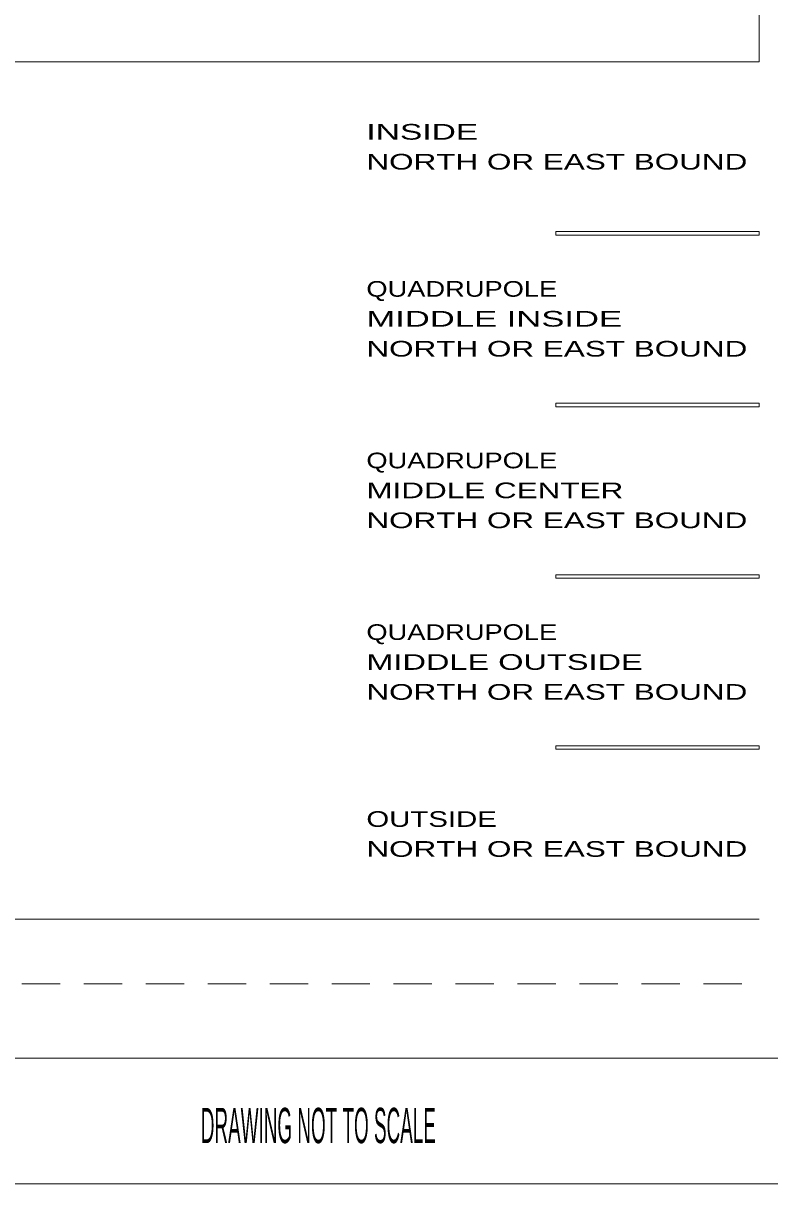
# Model space of a CAD drawing. Extents: x -7.2 to 22.3, y -5 to 5.8.
# Drawn here: x 14.078 to 17.234, y -4.971 to -0.062 of the extents above; entities that cross this region are included whole.
import ezdxf
from ezdxf.enums import TextEntityAlignment as Align

# ---------------------------------------------------------------- set-up
doc = ezdxf.new("R2010")
doc.units = 0
doc.header["$LTSCALE"] = 0.027
doc.linetypes.add('LONG_DASHED', pattern=[7.5, 6, -1.5])
doc.layers.add('1', color=7, linetype='Continuous', lineweight=13)

msp = doc.modelspace()

# ---------------------------------------------------------------- linework, layer by layer
at = {"layer": '1'}
for p, q in [((9.45536, -0.22586), (17.18826, -0.22586)), ((9.45536, -3.85159), (17.18826, -3.85159))]:
    msp.add_line(p, q, dxfattribs=at)
at = {"layer": '1', "linetype": 'LONG_DASHED'}
msp.add_line((10.40351, -4.12522), (17.18827, -4.12522), dxfattribs=at)
at = {"layer": '1'}
for points in [[(22.31262, 5.65353), (22.31262, -4.97147), (8.56262, -4.97147), (8.56262, 5.65353)], [(8.71639, -4.43943), (22.12114, -4.43943), (22.12114, 5.17173), (8.71639, 5.17173)], [(9.45536, 0.01875), (17.18826, 0.01875), (17.18826, -0.22586), (9.45536, -0.22586)], [(16.32899, -0.95849), (17.18826, -0.95849), (17.18826, -0.9434), (16.32899, -0.9434)], [(16.32899, -1.68438), (17.18826, -1.68438), (17.18826, -1.66939), (16.32899, -1.66939)], [(16.32899, -2.41027), (17.18826, -2.41027), (17.18826, -2.39518), (16.32899, -2.39518)], [(16.32899, -3.13355), (17.18826, -3.13355), (17.18826, -3.11866), (16.32899, -3.11866)]]:
    msp.add_lwpolyline(points, close=True, dxfattribs=at)

# ---------------------------------------------------------------- texts
for s, width, p in [('INSIDE', 1.6, (15.52825, -0.5548)), ('NORTH OR EAST BOUND', 1.5, (15.52825, -0.68128)), ('QUADRUPOLE', 1.3, (15.52825, -1.21921)), ('MIDDLE INSIDE', 1.65, (15.52825, -1.34569)), ('NORTH OR EAST BOUND', 1.5, (15.52825, -1.47237)), ('QUADRUPOLE', 1.3, (15.52825, -1.94499)), ('MIDDLE CENTER', 1.5, (15.52825, -2.07148)), ('NORTH OR EAST BOUND', 1.5, (15.52825, -2.19806)), ('QUADRUPOLE', 1.3, (15.52825, -2.67098)), ('MIDDLE OUTSIDE', 1.55, (15.52825, -2.79747)), ('NORTH OR EAST BOUND', 1.5, (15.52825, -2.92405)), ('OUTSIDE', 1.4, (15.52825, -3.46178)), ('NORTH OR EAST BOUND', 1.5, (15.52825, -3.58836))]:
    msp.add_text(s, height=0.06629, dxfattribs=dict(at, width=width)).set_placement(p)
at = {"layer": '1', "width": 0.4}
msp.add_text('DRAWING NOT TO SCALE', height=0.1493, dxfattribs=at).set_placement((15.3252, -4.7995), align=Align.CENTER)

doc.saveas('drawing.dxf')
